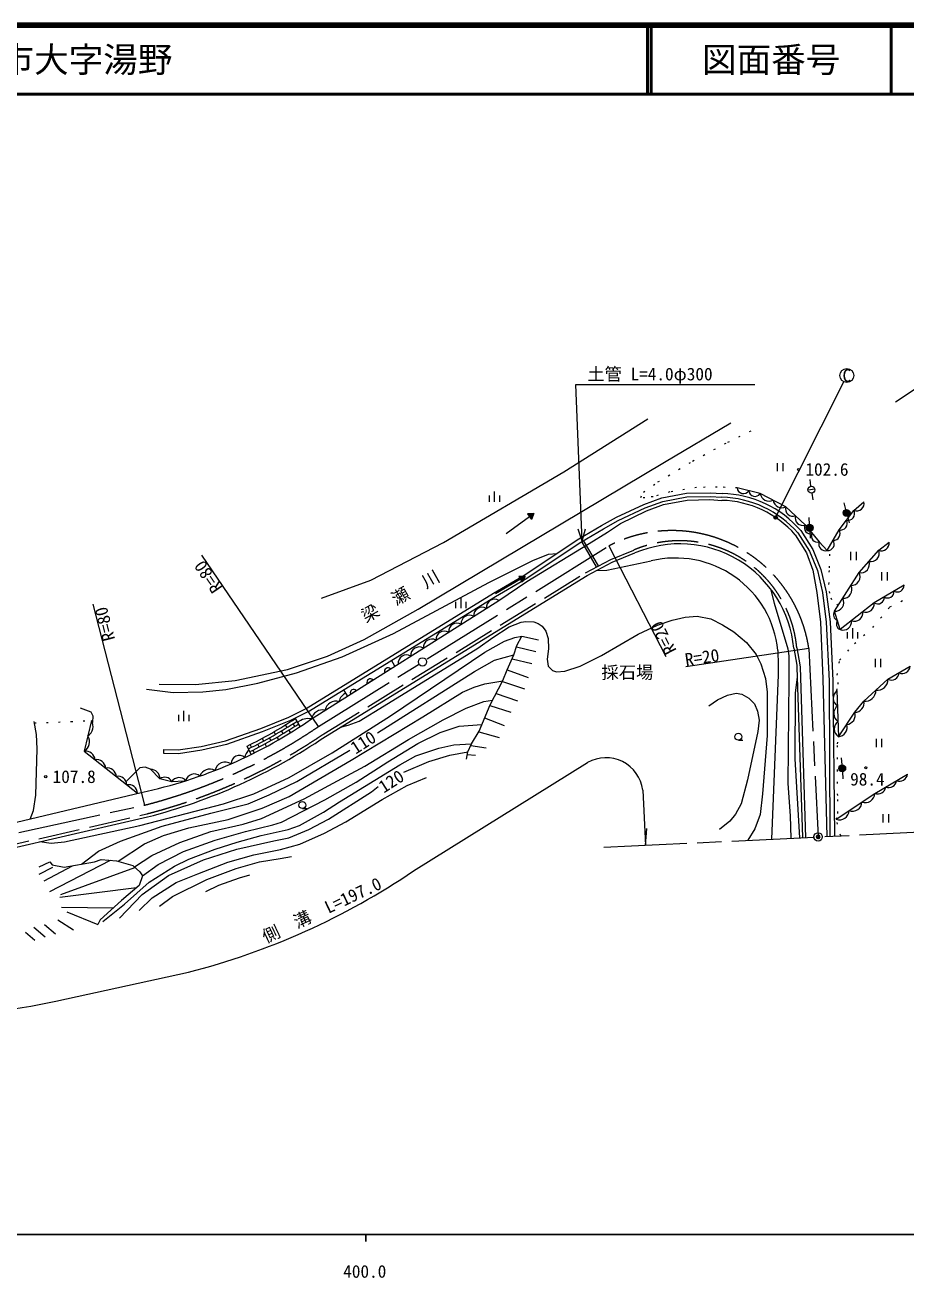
# Model space of a CAD drawing. Units: millimetres, scale not verified. Extents: x 40000 to 680000, y 20000 to 380000.
# Drawn here: x 418716 to 546112, y 198715 to 380000 of the extents above; entities that cross this region are included whole.
import ezdxf
from ezdxf.enums import TextEntityAlignment as Align

# ---------------------------------------------------------------- set-up
doc = ezdxf.new("R2010")
doc.units = ezdxf.units.MM
doc.header["$LTSCALE"] = 1000
doc.header["$PDMODE"] = 32
doc.header["$PDSIZE"] = 500
for name, pattern in [('CHAIN', [18.5, 12, -1.5, 3.5, -1.5]), ('DASHED', [7.5, 6, -1.5]), ('DOTTED', [1.75, 0.25, -1.5])]:
    doc.linetypes.add(name, pattern=pattern)
for name, color, linetype, lineweight in [('M-BGD', 7, 'Continuous', 13), ('M-BMK', 2, 'CHAIN', 13), ('M-BMK-SRVR', 3, 'Continuous', 13), ('M-STR-HTXT', 7, 'Continuous', 13), ('M-STR-STRC', 7, 'Continuous', 13), ('M-TTL', 2, 'Continuous', 140), ('M-TTL-BAND', 7, 'Continuous', 25), ('M-TTL-LINE', 7, 'Continuous', 50)]:
    doc.layers.add(name, color=color, linetype=linetype, lineweight=lineweight)
for name, color, linetype in [('M-BMK-HTXT', 7, 'Continuous'), ('M-OTRS', 6, 'Continuous'), ('M-TTL-TXT', 7, 'Continuous')]:
    doc.layers.add(name, color=color, linetype=linetype)
doc.styles.add('ＭＳ ゴシック', font='')
doc.styles.get('ＭＳ ゴシック').set_extended_font_data('MS Gothic')

msp = doc.modelspace()

# ---------------------------------------------------------------- hatches: boundary and pattern name
at = {"layer": 'M-BGD'}
for points in [[(491966, 308452), (492319, 309327), (491378, 309261)], [(537404, 309902, -1), (537643, 308931, -0.41421), (537038, 309297, -0.41421)], [(532152, 307751, -1), (532197, 306752, -0.41421), (531675, 307230, -0.41421)], [(490620, 299370), (491058, 300206), (490115, 300233)], [(536868, 272951, -0.41421), (537392, 272476, -0.41421), (536918, 271952, -1)]]:
    msp.add_hatch(color=256, dxfattribs=at).paths.add_polyline_path(points)
at = {"layer": 'M-STR-HTXT'}
msp.add_hatch(color=256, dxfattribs=at).paths.add_polyline_path([(527502, 308828, -0.41421), (527340, 308513, -0.41421), (527026, 308674, -1)])

# ---------------------------------------------------------------- linework, layer by layer
at = {"layer": 'M-BGD'}
for p, q in [((527505, 316631), (527505, 315431)), ((528305, 316631), (528305, 315431)), ((532381, 313261), (532247, 314252)), ((485875, 311020), (485875, 311920)), ((486625, 311020), (486625, 312520)), ((487375, 311020), (487375, 311920)), ((532943, 312832), (531952, 312699)), ((532514, 312270), (532648, 311279)), ((537404, 309902), (537165, 310873)), ((491672, 308856), (488276, 306385)), ((492319, 309327), (491378, 309261)), ((491378, 309261), (491966, 308452)), ((492319, 309327), (491966, 308452)), ((532152, 307751), (532108, 308750)), ((537643, 308931), (537883, 307960)), ((532197, 306752), (532241, 305753)), ((538118, 303791), (538118, 302591)), ((538918, 303791), (538918, 302591)), ((490368, 299802), (486743, 297680)), ((490115, 300233), (490620, 299370)), ((491058, 300206), (490115, 300233)), ((491058, 300206), (490620, 299370)), ((542597, 300819), (542597, 299619)), ((543397, 300819), (543397, 299619)), ((481033, 295623), (481033, 296523)), ((481783, 295623), (481783, 297123)), ((482533, 295623), (482533, 296523)), ((537668, 291235), (537668, 292135)), ((538418, 291235), (538418, 292735)), ((539168, 291235), (539168, 292135)), ((490564, 291581), (492948, 291041)), ((489146, 288279), (491992, 287607)), ((489781, 290039), (492563, 289357)), ((541643, 288299), (541643, 287099)), ((542443, 288299), (542443, 287099)), ((470725, 286312), (471563, 286841)), ((472215, 287254), (471707, 288080)), ((488451, 286695), (491484, 285618)), ((530795, 287101), (531588, 262447)), ((468187, 284709), (469024, 285238)), ((487760, 285028), (490930, 283932)), ((465352, 282920), (464794, 283827)), ((465781, 283190), (466618, 283719)), ((486849, 283296), (489920, 282241)), ((485944, 281554), (488981, 280567)), ((440951, 279289), (440951, 280189)), ((441701, 279289), (441701, 280789)), ((442451, 279289), (442451, 280189)), ((458521, 278515), (457818, 279669)), ((485181, 279750), (488007, 278636)), ((454949, 277367), (454723, 277756)), ((456036, 277486), (455810, 277876)), ((456640, 278383), (456403, 278765)), ((457115, 277618), (456878, 278001)), ((457718, 278531), (457475, 278910)), ((484325, 277756), (487264, 276905)), ((451432, 274462), (450834, 275672)), ((451481, 275492), (451283, 275894)), ((452570, 275544), (452371, 275948)), ((453225, 276401), (453011, 276797)), ((453653, 275610), (453439, 276006)), ((454310, 276485), (454090, 276878)), ((455400, 276589), (455174, 276978)), ((483166, 275739), (485405, 275437)), ((521876, 276521), (522542, 276521)), ((541788, 276739), (541788, 275539)), ((542588, 276739), (542588, 275539)), ((451880, 274683), (451680, 275088)), ((482676, 274463), (483871, 274379)), ((536868, 272951), (536817, 273949)), ((536918, 271952), (536969, 270953)), ((417490, 264653), (435531, 268977)), ((458827, 266638), (459494, 266638)), ((542775, 265823), (542775, 264623)), ((543575, 265823), (543575, 264623)), ((420732, 258222), (422292, 258901)), ((420754, 257158), (422753, 258157)), ((421484, 256159), (425584, 258355)), ((422285, 254625), (431078, 259155)), ((423887, 254214), (434612, 258098)), ((423740, 253821), (434843, 255193)), ((423968, 252387), (431499, 252275)), ((423456, 250511), (425733, 249104)), ((424749, 251668), (429256, 249870)), ((418769, 248738), (420107, 247582)), ((419977, 249485), (421645, 248077)), ((421536, 249860), (423109, 248522))]:
    msp.add_line(p, q, dxfattribs=at)
at = {"layer": 'M-BGD', "linetype": 'DASHED'}
for p, q in [((501376, 301593), (499223, 305252)), ((501642, 301733), (499481, 305404))]:
    msp.add_line(p, q, dxfattribs=at)
at = {"layer": 'M-BGD'}
for points in [[(461580, 297066), (468723, 299698), (479211, 305146), (496655, 315348), (508785, 322999)], [(438107, 284628), (443343, 284584), (449102, 285180), (456672, 286756), (462475, 288701), (467765, 291110), (475579, 295469), (511213, 316757), (520801, 322445)], [(459615, 280640), (457083, 279363), (453004, 277710), (447858, 275911), (444273, 275058), (440912, 274571), (438770, 274622), (438784, 275172), (440879, 275122), (444169, 275599), (447703, 276440), (452810, 278225), (456856, 279865), (459347, 281121), (486470, 297811), (490737, 300313), (498794, 305638), (502094, 307580), (504257, 308807), (508184, 310639), (510801, 311607), (514371, 312274), (517791, 312338), (519524, 312223)], [(531537, 307662), (528755, 310297), (525042, 312204), (521696, 313029)], [(459615, 280640), (486753, 297339), (491028, 299846), (499085, 305171), (502369, 307104), (504510, 308318), (508396, 310131), (510948, 311075), (514427, 311724), (517778, 311787), (519499, 311674)], [(460379, 279779), (487254, 296750), (491271, 299468), (500283, 304972), (502959, 306626), (504840, 307882), (508574, 309717), (511068, 310640), (514473, 311275), (517768, 311337), (519478, 311224)], [(531537, 307662), (533563, 305233), (534734, 303971), (536438, 306942), (538599, 309760), (540015, 311017)], [(530466, 306523), (532161, 303855), (533301, 301072), (534031, 297915), (534589, 293582), (535000, 285107), (535121, 262619)], [(530908, 306853), (532651, 304109), (533827, 301239), (534573, 298012), (535138, 293630), (535550, 285121), (535786, 262651)], [(530104, 306253), (531753, 303657), (532643, 301114), (533246, 297872), (533767, 293622), (534086, 285388), (534660, 262597)], [(545841, 298975), (541523, 296387), (536607, 292531), (535783, 295188), (539331, 300794), (542170, 304008), (543663, 305158)], [(436296, 283889), (440131, 283439), (444435, 283538), (447754, 283862), (452373, 284753), (457986, 286248), (464560, 288605), (471999, 291953), (485766, 299334), (492141, 302535), (494395, 303460), (495612, 303535)], [(462148, 277054), (500006, 300368), (503634, 302267), (506921, 303620)], [(501372, 301083), (502869, 301120), (509257, 302458)], [(526534, 298433), (527070, 296342), (529016, 289724), (529190, 288714), (529169, 285316), (529037, 270275), (529391, 265590), (529456, 262344)], [(464357, 278414), (465423, 278682), (467027, 279289), (470635, 281479), (484186, 289823), (486360, 291377), (488752, 292916), (490455, 293621), (491141, 293697), (492301, 293648), (492906, 293395), (493481, 293025), (494020, 292283), (494355, 291245), (494427, 289767), (494249, 288272), (494369, 287220), (494973, 286627), (495588, 286401), (496780, 286521), (498983, 287242), (502074, 288795), (507370, 291886), (510197, 293173), (512300, 293899), (514165, 294334), (515904, 294446), (517882, 294072), (519562, 293230), (521221, 292224), (523031, 290656), (524428, 288917), (525147, 287579), (525805, 285455), (526040, 283460), (526055, 277225), (525389, 268762), (525037, 265776), (524263, 263689), (523238, 262042)], [(420841, 261842), (422488, 261616), (424398, 261799), (435323, 264177), (447420, 267318), (451824, 268752), (456909, 271134), (463107, 274698), (471554, 280040), (485212, 289245), (488068, 290865), (489525, 291389), (490564, 291581)], [(482580, 273782), (482728, 274826), (483293, 276005), (484373, 277837), (485989, 281662), (487822, 285147), (488451, 286695), (489418, 288897), (489842, 290232), (490564, 291581)], [(469704, 277607), (483696, 286485), (486606, 288117), (489418, 288897)], [(527597, 289515), (527641, 287386), (527641, 285989), (526687, 262210)], [(529879, 289819), (530325, 287380), (530346, 287070), (531138, 262433)], [(536140, 283691), (536356, 277025), (538720, 280567), (540029, 282166), (543516, 285331), (546704, 287239)], [(432185, 259008), (436000, 261528), (438746, 262748), (442425, 263851), (448098, 265039), (452983, 266672), (456904, 268399), (465855, 273613), (476220, 279926), (481981, 283486), (483668, 284184), (485198, 284668), (487800, 285105)], [(530391, 285675), (530080, 283338), (530036, 273829), (530709, 262405)], [(517600, 281485), (518855, 282381), (520307, 283047), (521545, 283345), (522373, 283200), (523398, 282620), (524201, 281781), (524662, 280722), (524885, 279409), (524694, 277794), (523220, 270792), (522283, 267316), (521469, 265818), (520637, 264795), (519129, 263605)], [(426701, 281193), (428211, 280613), (428502, 280032), (428461, 279074)], [(434519, 258176), (437055, 259819), (441110, 261706), (445587, 263320), (450248, 264392), (452926, 265198), (459087, 268039), (463260, 270294), (467840, 272748), (474168, 276622), (479176, 279490), (482522, 281175), (485062, 282100), (486325, 282301)], [(419444, 265121), (419926, 266330), (420261, 268588), (420461, 275282), (420379, 277360), (420021, 279219)], [(428322, 279370), (427283, 274915), (434994, 268848)], [(435678, 256890), (437949, 258558), (441637, 260431), (446192, 262064), (450613, 263314), (454530, 264286), (455811, 264642), (462053, 267913), (466619, 270432), (471174, 273379), (475542, 276024), (478758, 277659), (481476, 278570), (484781, 278803)], [(429960, 250301), (433119, 252799), (436685, 255989), (440350, 258276), (442411, 259294), (446205, 260776), (449395, 261754), (452867, 262725), (456774, 263587), (458386, 264191), (461883, 266110), (464177, 267591), (472940, 272959), (475214, 274256), (478559, 275368), (480723, 275850), (483293, 276005)], [(426896, 258585), (429316, 260444), (432498, 261907), (438557, 264076), (445605, 265949), (450966, 267309), (454037, 268636), (458022, 270566), (465703, 275098)], [(473483, 271903), (477102, 273451), (480147, 274381), (482728, 274826)], [(441735, 270587), (439925, 270507), (438213, 270925), (436869, 272318), (436089, 272630), (435329, 272511), (433344, 270529)], [(435219, 251877), (437112, 253699), (440593, 255944), (443689, 257204), (448047, 258894), (451790, 259921), (455676, 260696), (458478, 261491), (461999, 263072), (465127, 264690), (470357, 267954), (473958, 269963), (476753, 271110)], [(536038, 265090), (541611, 268807), (546337, 271593)], [(432369, 250790), (435643, 254190), (439456, 256936), (444546, 259223), (449323, 260764), (454715, 261952), (456884, 262413), (459770, 263622), (462585, 265098), (468798, 269059), (469797, 269812)], [(384228, 263238), (384108, 262804), (389400, 261344), (391673, 259322), (393673, 258756), (401001, 258821), (405246, 259097), (409423, 259510), (413490, 260152), (436409, 265421)], [(422292, 258901), (422617, 258469), (424388, 258145), (428749, 258910), (429722, 259267), (431934, 259084), (434289, 258369), (435337, 257488), (435678, 256890), (435216, 255512), (432662, 253331), (429570, 250522), (429256, 249870)], [(438162, 252504), (440060, 253927), (444997, 256371), (449245, 257976), (452601, 258908), (455606, 259422), (457247, 259702)], [(444855, 254651), (446729, 255557), (449709, 256629), (451220, 257038)]]:
    msp.add_lwpolyline(points, dxfattribs=at)
at = {"layer": 'M-BGD', "linetype": 'DOTTED'}
for points in [[(521696, 313029), (518816, 313158), (515838, 313080), (511973, 312448), (509535, 311752), (508348, 311570), (507748, 311640), (508146, 312434), (510238, 313898), (515255, 316909), (520363, 319656), (524572, 321713)], [(536294, 295995), (535387, 296812), (535084, 297805), (534979, 299070), (535044, 301448), (535153, 304042)], [(536140, 283691), (536319, 284630), (536190, 285914), (536513, 288116), (538688, 290492), (541329, 292839), (543803, 295828), (545898, 296877)], [(420059, 279020), (425360, 279223), (428322, 279370)], [(536677, 262694), (536038, 265090), (536262, 265940), (536239, 268516), (536206, 276014), (536356, 277025)]]:
    msp.add_lwpolyline(points, dxfattribs=at)
at = {"layer": 'M-BGD', "linetype": 'DASHED'}
for points in [[(461903, 277432), (499784, 300760), (503444, 302675), (506748, 304036)], [(530326, 289880), (530772, 287436), (530795, 287101)], [(384228, 263238), (389621, 261750), (391895, 259727), (393733, 259206), (400984, 259271), (405210, 259545), (409365, 259957), (413405, 260594), (436303, 265859)]]:
    msp.add_lwpolyline(points, dxfattribs=at)
at = {"layer": 'M-BGD'}
for centre, radius in [((530572, 315705), 150), ((532448, 312766), 500), ((537524, 309416), 500), ((532175, 307252), 500), ((521876, 277021), 500), ((536893, 272451), 500), ((540315, 272542), 150), ((421700, 271250), 150), ((458827, 267138), 500)]:
    msp.add_circle(centre, radius, dxfattribs=at)
for centre, radius, start, end in [((519132, 296641), 15587, 40.92948, 88.5592), ((522610, 313136), 920, 186.71694, 325.60286), ((524283, 312724), 920, 186.71694, 325.60286), ((526317, 312403), 1290, 188.85389, 296.76889), ((519132, 296641), 14587, 41.21655, 88.63792), ((519132, 296641), 15037, 41.08382, 88.60153), ((528174, 311449), 1290, 188.85389, 296.76889), ((529778, 309984), 1070, 162.97985, 290.11123), ((538994, 310741), 1057, 248.01901, 15.18723), ((531169, 308666), 1070, 162.97985, 290.11123), ((536633, 307912), 989, 258.63945, 26.40549), ((537713, 309321), 989, 258.63945, 26.40549), ((532258, 307234), 839, 149.3625, 290.31172), ((533271, 306020), 839, 149.3625, 290.31172), ((535639, 306413), 958, 266.81593, 33.51552), ((513380, 288368), 16563, 5.02526, 112.95034), ((534490, 304919), 979, 161.30289, 284.41117), ((534787, 304927), 958, 266.81593, 33.51552), ((542599, 304996), 1077, 246.55565, 8.66899), ((512795, 288007), 14878, 5.81753, 103.75957), ((541049, 303568), 1204, 255.63834, 21.44192), ((539630, 301961), 1204, 255.63834, 21.44192), ((538224, 300186), 1263, 266.5589, 28.79223), ((537042, 298317), 1263, 266.5589, 28.79223), ((543460, 298051), 944, 238.15182, 3.71893), ((544899, 298913), 944, 238.15182, 3.71893), ((484824, 294544), 1218, 60.01934, 184.52085), ((486646, 295695), 1218, 60.01934, 184.52085), ((535859, 296448), 1263, 266.5589, 28.79223), ((540311, 296245), 1220, 249.54037, 6.67339), ((542021, 297188), 944, 238.15182, 3.71893), ((483002, 293394), 1218, 60.01934, 184.52085), ((536526, 294690), 894, 146.17029, 248.26516), ((536938, 293362), 894, 146.17029, 248.26516), ((537033, 293674), 1220, 249.54037, 6.67339), ((538672, 294960), 1220, 249.54037, 6.67339), ((479357, 291093), 1218, 60.01934, 184.52085), ((481179, 292243), 1218, 60.01934, 184.52085), ((477535, 289942), 1218, 60.01934, 184.52085), ((473891, 287641), 1218, 60.01934, 184.52085), ((475713, 288792), 1218, 60.01934, 184.52085), ((471196, 286494), 505, 43.441, 201.09919), ((545606, 287265), 1098, 243.15711, 358.62362), ((468658, 284891), 505, 43.441, 201.09919), ((541923, 285335), 1593, 264.58815, 359.8695), ((544012, 286311), 1098, 243.15711, 358.62362), ((465756, 281794), 1668, 113.14701, 167.83611), ((466252, 283372), 505, 43.441, 201.09919), ((536973, 282606), 1368, 127.49075, 236.22131), ((540179, 283753), 1593, 264.58815, 359.8695), ((463743, 280523), 1668, 76.70408, 167.83611), ((537045, 280384), 1368, 127.49075, 236.22131), ((538729, 281895), 1328, 269.64345, 11.78876), ((426908, 278526), 1647, 302.87943, 30.85728), ((421855, 334411), 66848, 281.80483, 305.18946), ((421855, 334411), 65498, 296.26002, 303.3034), ((421855, 334411), 65948, 296.26002, 303.28992), ((459652, 277387), 2260, 78.05608, 130.99635), ((461750, 279246), 1668, 77.44781, 167.83611), ((537117, 278162), 1368, 127.49075, 236.22131), ((537422, 280154), 1363, 274.9139, 17.64667), ((421855, 334411), 66398, 296.26002, 303.27661), ((536240, 278383), 1363, 274.9139, 17.64667), ((426388, 276298), 1647, 302.87943, 30.85728), ((416131, 344584), 81719, 284.36798, 304.27183), ((427536, 273651), 1289, 2.25344, 101.35846), ((449721, 273102), 1213, 49.08018, 179.80404), ((451839, 273944), 1326, 122.16782, 176.81436), ((429079, 272437), 1289, 2.25344, 101.35846), ((430621, 271224), 1289, 2.25344, 101.35846), ((436856, 270961), 1357, 358.50354, 89.44194), ((445425, 270827), 1507, 60.5799, 160.09809), ((447681, 271787), 1556, 57.91863, 166.90377), ((432163, 270010), 1289, 2.25344, 101.35846), ((438911, 270071), 1104, 23.31112, 129.25761), ((441003, 269843), 1267, 40.22339, 148.35903), ((443194, 270385), 1254, 49.55377, 167.31145), ((543589, 270853), 1187, 250.14885, 350.87272), ((545165, 271781), 1187, 250.14885, 350.87272), ((433705, 268797), 1289, 2.25344, 101.35846), ((540217, 268884), 1395, 250.56129, 356.8512), ((542014, 269924), 1187, 250.14885, 350.87272), ((538360, 267645), 1395, 250.56129, 356.8512), ((536502, 266406), 1395, 250.56129, 356.8512)]:
    msp.add_arc(centre, radius, start, end, dxfattribs=at)
at = {"layer": 'M-BGD', "linetype": 'DASHED'}
for centre, radius, start, end in [((513380, 288368), 17013, 5.09613, 112.94271), ((416131, 344584), 81269, 284.3719, 304.27915)]:
    msp.add_arc(centre, radius, start, end, dxfattribs=at)
at = {"layer": 'M-BMK'}
for p, q in [((461171, 278506), (503154, 304644)), ((532068, 289805), (533407, 262536)), ((417812, 263188), (436028, 267129)), ((502443, 261034), (551245, 263401))]:
    msp.add_line(p, q, dxfattribs=at)
for centre, radius, start, end in [((512287, 286851), 20000, 8.4924, 117.17082), ((416115, 344612), 80000, 284.41286, 304.27722)]:
    msp.add_arc(centre, radius, start, end, dxfattribs=at)
at = {"layer": 'M-BMK-SRVR'}
msp.add_line((544584, 325478), (572168, 343644), dxfattribs=at)
for centre in [(476195, 287859), (533407, 262536)]:
    msp.add_circle(centre, 600, dxfattribs=at)
at = {"layer": 'M-OTRS'}
msp.add_point((533407, 262536), dxfattribs=at)
msp.add_point((533407, 262536), dxfattribs=at)
at = {"layer": 'M-STR-HTXT'}
for p, q in [((527264, 308751), (537115, 328399)), ((498387, 327990), (524282, 327990)), ((499302, 305299), (498387, 327990)), ((499302, 305299), (498690, 307076)), ((499302, 305299), (499769, 307119)), ((503154, 304644), (511374, 288630)), ((461171, 278506), (444275, 303295)), ((436028, 267129), (428561, 296185)), ((532068, 289805), (514265, 287146)), ((474915, 257619), (500080, 273281)), ((508045, 269290), (508437, 261310)), ((508437, 261310), (508659, 263755)), ((423187, 238773), (442340, 242939))]:
    msp.add_line(p, q, dxfattribs=at)
msp.add_circle((527264, 308751), 250, dxfattribs=at)
for centre, radius, start, end in [((502742, 268650), 5342, 6.88703, 119.89118), ((416110, 344628), 105018, 284.46403, 304.05271), ((404926, 321788), 85000, 255.71753, 282.40616)]:
    msp.add_arc(centre, radius, start, end, dxfattribs=at)
at = {"layer": 'M-STR-STRC'}
msp.add_circle((537564, 329293), 1000, dxfattribs=at)
at = {"layer": 'M-TTL'}
msp.add_line((680000, 380000), (40000, 380000), dxfattribs=at)
at = {"layer": 'M-TTL-BAND'}
for p, q in [((40000, 205000), (579000, 205000)), ((468000, 205000), (468000, 204000))]:
    msp.add_line(p, q, dxfattribs=at)
at = {"layer": 'M-TTL-LINE'}
for p, q in [((508747, 380000), (508747, 370000)), ((509247, 380000), (509247, 370000)), ((543997, 380000), (543997, 370000)), ((40000, 370000), (680000, 370000))]:
    msp.add_line(p, q, dxfattribs=at)

# ---------------------------------------------------------------- texts
at = {"layer": 'M-BGD', "style": 'ＭＳ ゴシック'}
for s, p in [('102.6', (531572, 315705)), ('107.8', (422700, 271250)), ('98.4', (538042, 270883))]:
    msp.add_text(s, height=1833, dxfattribs=at).set_placement(p, align=Align.MIDDLE_LEFT)
for s, p in [('110', (467610, 276213)), ('120', (471671, 270578))]:
    msp.add_text(s, height=1833, rotation=32.586, dxfattribs=at).set_placement(p, align=Align.MIDDLE_CENTER)
at = {"layer": 'M-BMK-HTXT', "style": 'ＭＳ ゴシック'}
msp.add_text('梁\u3000瀬\u3000川', height=1833, rotation=29.536, dxfattribs=at).set_placement((468278, 293022), align=Align.BOTTOM_LEFT)
msp.add_text('採石場', height=1833, dxfattribs=at).set_placement((502073, 284862), align=Align.BOTTOM_LEFT)
at = {"layer": 'M-STR-HTXT', "style": 'ＭＳ ゴシック'}
msp.add_text('土管 L=4.0φ300', height=1833, dxfattribs=at).set_placement((500034, 328040), align=Align.BOTTOM_LEFT)
for s, rotation, p in [('R=80', 124.277, (447815, 298914)), ('R=20', 8.492, (514381, 286702))]:
    msp.add_text(s, height=1833, rotation=rotation, dxfattribs=at).set_placement(p, align=Align.BOTTOM_LEFT)
for s, rotation, p in [('R=80', 104.413, (429976, 290679)), ('R=20', 117.171, (511350, 288678))]:
    msp.add_text(s, height=1833, rotation=rotation, dxfattribs=at).set_placement(p, align=Align.TOP_LEFT)
msp.add_text('側\u3000溝\u3000L=197.0', height=1833, rotation=25.281, dxfattribs=at).set_placement((462247, 250622), align=Align.BOTTOM_CENTER)
at = {"layer": 'M-STR-STRC', "style": 'ＭＳ ゴシック'}
msp.add_text('C', height=1833, dxfattribs=at).set_placement((537564, 329293), align=Align.MIDDLE_CENTER)
at = {"layer": 'M-TTL-BAND', "style": 'ＭＳ ゴシック'}
msp.add_text('400.0', height=1833, dxfattribs=at).set_placement((467844, 198195), align=Align.BOTTOM_CENTER)
at = {"layer": 'M-TTL-TXT', "style": 'ＭＳ ゴシック'}
msp.add_text('周南市大字湯野', height=3666, dxfattribs=at).set_placement((405024, 375000), align=Align.MIDDLE_LEFT)
msp.add_text('図面番号', height=3666, dxfattribs=at).set_placement((526622, 375000), align=Align.MIDDLE_CENTER)

doc.saveas('drawing.dxf')
